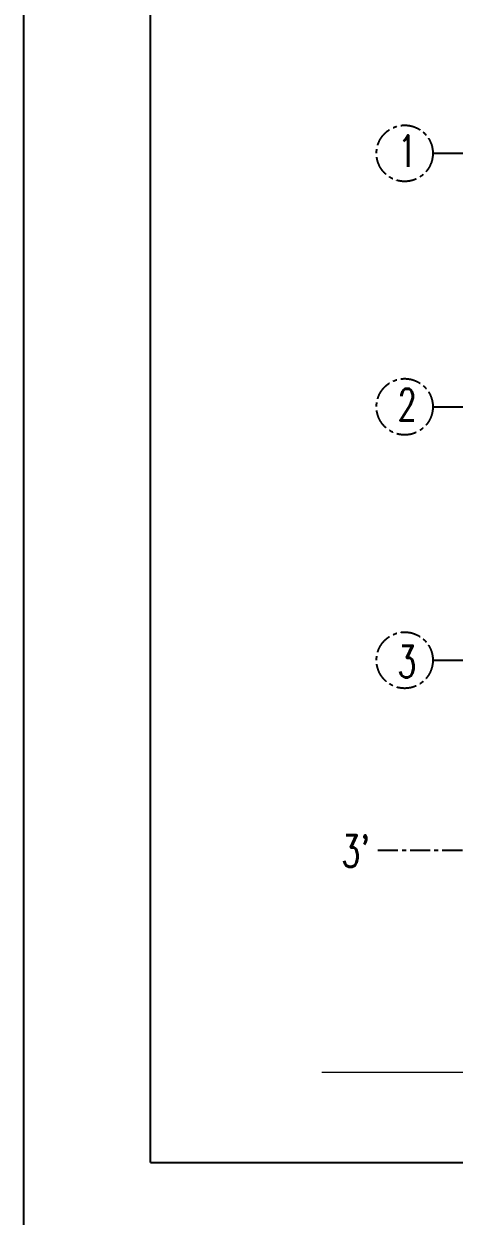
# Model space of a CAD drawing. Header units: millimetres. Extents: x -248340 to 456025, y 261499 to 1049645.
# Drawn here: x 289355 to 296144, y 293410 to 312228 of the extents above; entities that cross this region are included whole.
import ezdxf

# ---------------------------------------------------------------- set-up
doc = ezdxf.new("R2010")
doc.units = ezdxf.units.MM
doc.header["$LTSCALE"] = 8
doc.header["$MEASUREMENT"] = 0
doc.linetypes.add('CENTER', pattern=[50.8, 31.75, -6.35, 6.35, -6.35])
doc.layers.get('0').update_dxf_attribs({"linetype": 'CONTINUOUS'})
doc.layers.add('ar_grid', color=10, linetype='CENTER')
doc.layers.add('mv', color=30, linetype='CONTINUOUS', plot=False)
doc.layers.add('S_wall', color=251, linetype='CONTINUOUS', lineweight=0)
doc.styles.get("Standard").update_dxf_attribs({"font": 'txt.shx', "width": 0.7, "bigfont": 'extfont.shx'})

# ---------------------------------------------------------------- blocks, each defined once
blk = doc.blocks.new('SSS')
at = {"color": 252, "ltscale": 1.25, "true_color": 0x939598}
for p, q in [((133324, -103271), (146515, -103271)), ((133324, -107271), (146515, -107271)), ((133324, -111271), (146515, -111271))]:
    blk.add_line(p, q, dxfattribs=at)
at = {"layer": 'ar_grid', "ltscale": 1.25}
blk.add_line((132458, -114271), (146515, -114271), dxfattribs=at)
for centre in [(132881, -103271), (132881, -107271), (132881, -111271)]:
    blk.add_circle(centre, 444, dxfattribs=at)
at = {"layer": 'ar_grid', "ltscale": 1.25, "char_height": 500, "attachment_point": 1}
for s, insert in [('1', (132770, -102986)), ('2', (132770, -106986)), ('3', (132767, -111042)), ("3'", (131883, -114034))]:
    blk.add_mtext_dynamic_manual_height_columns(s, width=0.401, gutter_width=1, heights=[0], dxfattribs=dict(at, insert=insert))

msp = doc.modelspace()

# ---------------------------------------------------------------- linework, layer by layer
at = {"layer": 'mv', "color": 6}
for p, q in [((289354.998, 292259.811), (289354.998, 351659.811)), ((291354.998, 294259.811), (291354.998, 349659.811)), ((291354.998, 294259.811), (370954.998, 294259.811))]:
    msp.add_line(p, q, dxfattribs=at)
at = {"layer": 'S_wall', "ltscale": 1.25}
msp.add_line((294057.422, 295683.972), (313825.297, 295683.972), dxfattribs=at)

# ---------------------------------------------------------------- block references
at = {"color": 1, "lineweight": 30}
msp.add_blockref('SSS', (162482.249, 413455.553), dxfattribs=at)

doc.saveas('drawing.dxf')
